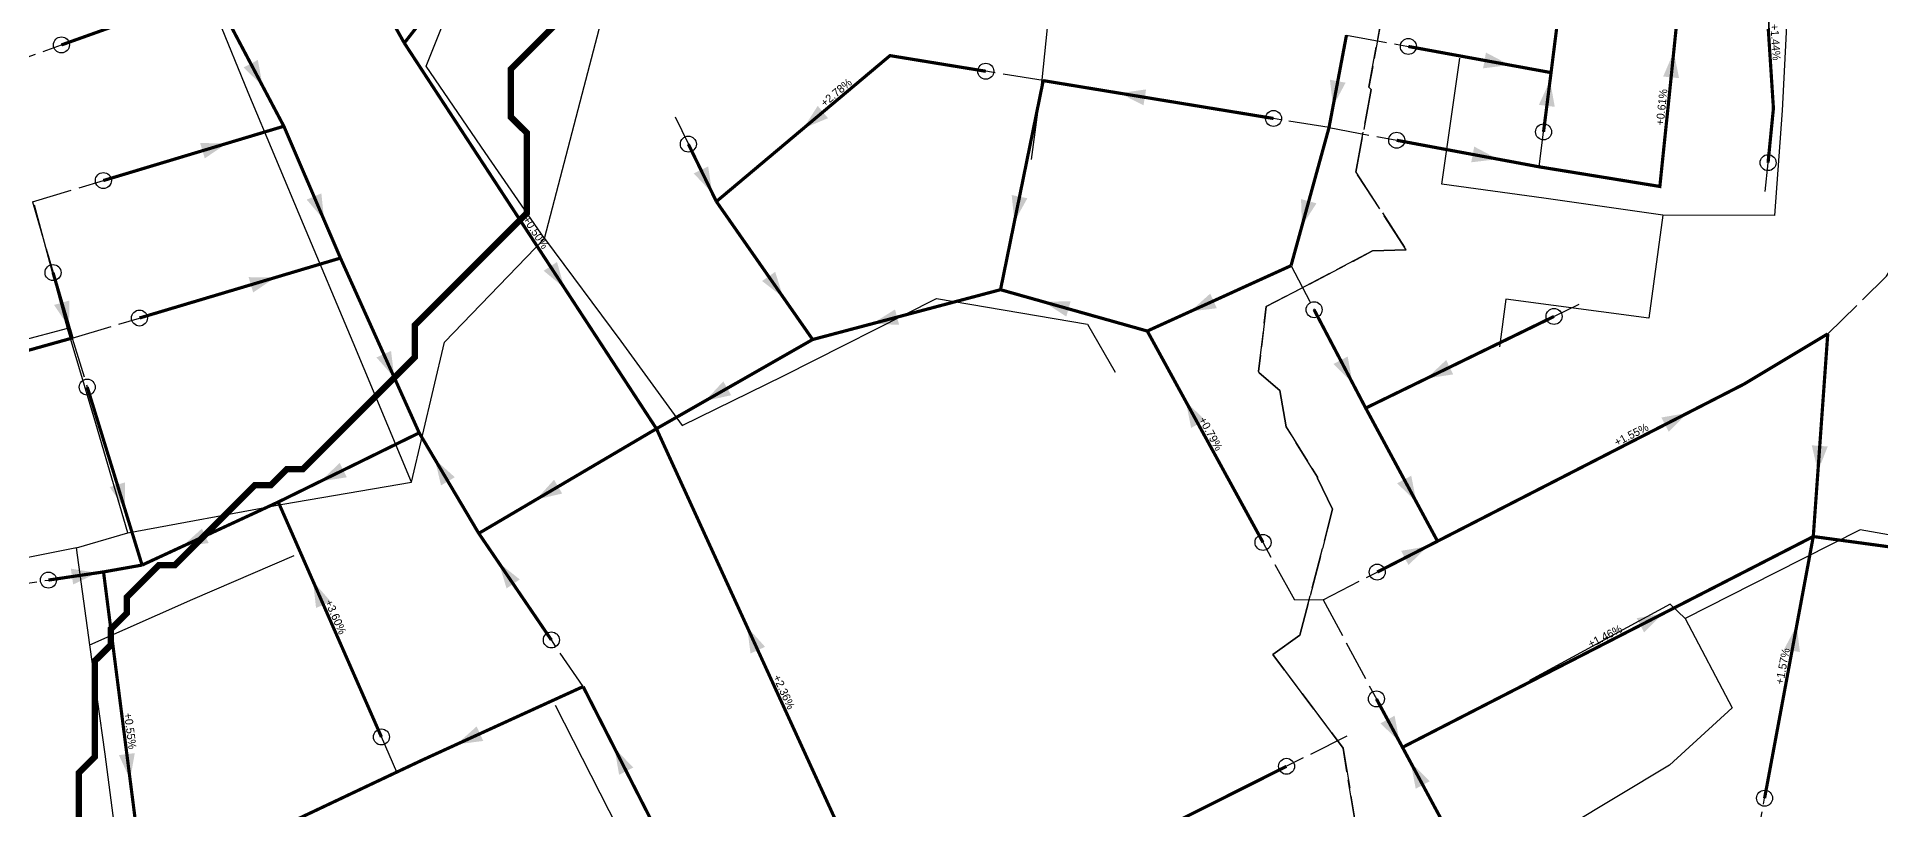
# Model space of a CAD drawing. Header units: metres. Extents: x 442821 to 452274, y 2561971 to 2571293.
# Drawn here: x 450241.4 to 450702.2, y 2568315.8 to 2568508.9 of the extents above; entities that cross this region are included whole.
import ezdxf
from ezdxf.enums import TextEntityAlignment as Align

# ---------------------------------------------------------------- set-up
doc = ezdxf.new("R2010")
doc.units = ezdxf.units.M
doc.header["$LTSCALE"] = 8
doc.linetypes.add('DASHDOT', pattern=[3.556, 2.54, -0.508, 0, -0.508])
doc.linetypes.add('DASHED', pattern=[1.524, 1.27, -0.254])
for name, color, linetype in [('A_ARROWS', 7, 'Continuous'), ('A_BUILT_2006', 252, 'Continuous'), ('A_CATCHMENTS', 7, 'Continuous'), ('A_GRADIENT', 8, 'Continuous'), ('A_HEAD_GAP', 8, 'Continuous'), ('A_HEADS', 8, 'Continuous'), ('A_STREAMS', 5, 'Continuous')]:
    doc.layers.add(name, color=color, linetype=linetype)

msp = doc.modelspace()

# ---------------------------------------------------------------- linework, layer by layer
at = {"layer": 'A_ARROWS', "color": 1}
for points in [[(450297.9, 2568496.54), (450293.14, 2568501.26), (450296.68, 2568503.13)], [(450565.41, 2568491.53), (450564.63, 2568498.19), (450568.56, 2568497.44)], [(450512.06, 2568494.82), (450518.7, 2568495.76), (450518.05, 2568491.81)], [(450433.01, 2568485.99), (450436.62, 2568491.64), (450439.19, 2568488.57)], [(450288.97, 2568482.27), (450283.41, 2568478.51), (450282.26, 2568482.34)], [(450410.24, 2568469.87), (450405.63, 2568474.74), (450409.23, 2568476.5)], [(450313.25, 2568463.09), (450308.89, 2568468.19), (450312.56, 2568469.76)], [(450485.78, 2568462.67), (450485.1, 2568469.34), (450489.02, 2568468.54)], [(450557.65, 2568461.63), (450557.42, 2568468.33), (450561.28, 2568467.27)], [(450373.29, 2568446.13), (450368.12, 2568450.4), (450371.46, 2568452.59)], [(450301.07, 2568448.73), (450295.51, 2568444.98), (450294.37, 2568448.81)], [(450428.01, 2568443.73), (450422.71, 2568447.84), (450425.99, 2568450.13)], [(450249.48, 2568436.28), (450245.76, 2568441.86), (450249.6, 2568442.98)], [(450493.13, 2568442.62), (450499.84, 2568442.8), (450498.75, 2568438.95)], [(450529.72, 2568440.21), (450534.71, 2568444.68), (450536.37, 2568441.04)], [(450450.27, 2568437.17), (450455.94, 2568440.74), (450456.97, 2568436.88)], [(450330.78, 2568423.7), (450326.33, 2568428.72), (450329.98, 2568430.36)], [(450408.45, 2568417.84), (450413.02, 2568422.75), (450415, 2568419.28)], [(450528.64, 2568417.69), (450533.47, 2568413.03), (450529.96, 2568411.11)], [(450312.29, 2568397.72), (450317.15, 2568402.34), (450318.91, 2568398.75)], [(450340.93, 2568403.25), (450345.91, 2568398.77), (450342.47, 2568396.73)], [(450263.45, 2568390.78), (450259.65, 2568396.31), (450263.47, 2568397.48)], [(450366.22, 2568393.17), (450370.72, 2568398.14), (450372.75, 2568394.69)], [(450277.74, 2568381.43), (450282.7, 2568385.93), (450284.38, 2568382.3)], [(450256.56, 2568374.86), (450250.52, 2568371.95), (450249.94, 2568375.9)], [(450356.91, 2568377.38), (450362.16, 2568373.21), (450358.85, 2568370.96)], [(450310.49, 2568372.73), (450314.9, 2568367.67), (450311.23, 2568366.07)], [(450418.98, 2568361.34), (450423.46, 2568356.35), (450419.82, 2568354.69)], [(450346.38, 2568331.97), (450351.37, 2568336.45), (450353.03, 2568332.81)], [(450264.75, 2568323.18), (450261.96, 2568329.27), (450265.93, 2568329.78)], [(450385.84, 2568330.97), (450390.53, 2568326.18), (450386.97, 2568324.36)]]:
    msp.add_solid(points, dxfattribs=at)
at = {"layer": 'A_ARROWS', "color": 2}
for points in [[(450609.57, 2568501.86), (450602.92, 2568501.04), (450603.64, 2568504.98)], [(450650.57, 2568505.15), (450651.91, 2568498.57), (450647.93, 2568498.98)], [(450619.66, 2568498), (450620.84, 2568491.4), (450616.87, 2568491.9)], [(450606.62, 2568478.32), (450599.96, 2568477.53), (450600.7, 2568481.46)], [(450570.28, 2568422.36), (450565.53, 2568427.1), (450569.08, 2568428.96)], [(450588.81, 2568423.48), (450593.69, 2568428.08), (450595.44, 2568424.48)], [(450654.09, 2568414.86), (450649.31, 2568410.16), (450647.48, 2568413.71)], [(450686.61, 2568400.23), (450685.07, 2568406.75), (450689.06, 2568406.47)], [(450586.25, 2568392.57), (450581.45, 2568397.25), (450584.97, 2568399.15)], [(450589.06, 2568381.5), (450584.28, 2568376.8), (450582.45, 2568380.36)], [(450647.94, 2568364.68), (450643.16, 2568359.97), (450641.33, 2568363.53)], [(450681.31, 2568361.7), (450682.11, 2568355.04), (450678.17, 2568355.77)], [(450582.07, 2568332.54), (450577.28, 2568337.23), (450580.8, 2568339.12)], [(450584.82, 2568327.44), (450589.61, 2568322.76), (450586.09, 2568320.86)]]:
    msp.add_solid(points, dxfattribs=at)
at = {"layer": 'A_BUILT_2006', "color": 252}
for points in [[(450338.73, 2568501.56), (450354.08, 2568540.01)], [(450377.76, 2568494.54), (450387.17, 2568530.63)], [(450496.21, 2568533.14), (450492.64, 2568498.16)], [(450294.29, 2568495.02), (450286.87, 2568513.19)], [(450678.84, 2568513.35), (450677.71, 2568490.52)], [(450592.64, 2568472.09), (450597.07, 2568503.55)], [(450353.53, 2568480.01), (450338.73, 2568501.56)], [(450492.64, 2568498.16), (450489.97, 2568478.21)], [(450492.64, 2568498.16), (450522.27, 2568493.44)], [(450308.12, 2568461.96), (450294.29, 2568495.02)], [(450368.34, 2568458.46), (450377.76, 2568494.54)], [(450677.71, 2568490.52), (450675.8, 2568464.22)], [(450368.34, 2568458.46), (450353.53, 2568480.01)], [(450618.13, 2568468.55), (450592.64, 2568472.09)], [(450249.09, 2568435.94), (450240.85, 2568466.79)], [(450647.81, 2568464.32), (450618.13, 2568468.55)], [(450320.48, 2568432.43), (450308.12, 2568461.96)], [(450647.81, 2568464.32), (450644.32, 2568438.56)], [(450675.8, 2568464.22), (450647.81, 2568464.32)], [(450343.37, 2568432.53), (450368.34, 2568458.46)], [(450368.34, 2568458.46), (450387.38, 2568432.77)], [(450428.09, 2568424.09), (450466.31, 2568443.47)], [(450466.31, 2568443.47), (450504.02, 2568437.05)], [(450608.57, 2568443.32), (450606.99, 2568431.4)], [(450644.32, 2568438.56), (450608.57, 2568443.32)], [(450249.09, 2568435.94), (450213.29, 2568426.43)], [(450256.16, 2568412.19), (450249.09, 2568435.94)], [(450504.02, 2568437.05), (450510.97, 2568425.05)], [(450335.07, 2568397.56), (450320.48, 2568432.43)], [(450335.07, 2568397.56), (450343.37, 2568432.53)], [(450387.38, 2568432.77), (450402.77, 2568411.68)], [(450402.77, 2568411.68), (450428.09, 2568424.09)], [(450264.22, 2568384.83), (450256.16, 2568412.19)], [(450302.91, 2568392.02), (450335.07, 2568397.56)], [(450264.22, 2568384.83), (450302.91, 2568392.02)], [(450251.34, 2568381.1), (450264.22, 2568384.83)], [(450697.2, 2568385.6), (450675.92, 2568374.86)], [(450719.31, 2568381.73), (450697.2, 2568385.6)], [(450251.34, 2568381.1), (450221.73, 2568375.2)], [(450254.65, 2568356.86), (450251.34, 2568381.1)], [(450280.47, 2568368.26), (450305.78, 2568379.21)], [(450675.92, 2568374.86), (450653.46, 2568363.4)], [(450254.65, 2568356.86), (450280.47, 2568368.26)], [(450649.67, 2568367), (450614.5, 2568347.95)], [(450653.46, 2568363.4), (450649.67, 2568367)], [(450653.46, 2568363.4), (450665.19, 2568341.09)], [(450258.5, 2568329.47), (450254.65, 2568356.86)], [(450386.77, 2568310.92), (450371.08, 2568341.68)], [(450665.19, 2568341.09), (450649.52, 2568326.8)], [(450261.99, 2568302.7), (450258.5, 2568329.47)], [(450649.52, 2568326.8), (450623.57, 2568311.14)]]:
    msp.add_lwpolyline(points, dxfattribs=at)
at = {"layer": 'A_CATCHMENTS', "color": 2, "linetype": 'DASHED'}
msp.add_lwpolyline([(450570.88, 2568313.05), (450567.93, 2568331.03), (450550.38, 2568354.42), (450557.13, 2568359.3), (450565.32, 2568390.78), (450561.54, 2568398.5), (450561.51, 2568398.81), (450553.71, 2568411.39), (450552.08, 2568420.48), (450546.96, 2568424.87), (450546.8, 2568425.18), (450548.74, 2568441.43), (450575.32, 2568455.35), (450583.73, 2568455.66), (450571.09, 2568475.08), (450574.95, 2568495.74), (450574.38, 2568496.3), (450577.52, 2568513.46)], dxfattribs=at)
at = {"layer": 'A_CATCHMENTS', "color": 1, "linetype": 'DASHED'}
msp.add_lwpolyline([(450577.52, 2568513.46), (450574.38, 2568496.3), (450574.95, 2568495.74), (450571.09, 2568475.08), (450583.73, 2568455.66), (450575.32, 2568455.35), (450548.74, 2568441.43), (450546.8, 2568425.18), (450546.96, 2568424.87), (450552.08, 2568420.48), (450553.71, 2568411.39), (450561.51, 2568398.81), (450561.54, 2568398.5), (450565.32, 2568390.78), (450557.13, 2568359.3), (450550.38, 2568354.42), (450567.93, 2568331.03), (450570.88, 2568313.05)], dxfattribs=at)
at = {"layer": 'A_HEAD_GAP', "color": 8, "linetype": 'DASHED'}
for points in [[(450231.56, 2568501.15), (450247.59, 2568506.88)], [(450568.78, 2568509.34), (450584.24, 2568506.5)], [(450492.98, 2568497.96), (450478.62, 2568500.3)], [(450400.95, 2568488.91), (450404.28, 2568482.08)], [(450564.41, 2568486.2), (450550.54, 2568488.49)], [(450564.41, 2568486.2), (450581.33, 2568483.04)], [(450616.92, 2568476.4), (450618.03, 2568485.13)], [(450673.44, 2568470.24), (450674.15, 2568477.44)], [(450240.32, 2568467.63), (450258.07, 2568472.97)], [(450240.32, 2568467.63), (450245.49, 2568449.94)], [(450689.07, 2568434.63), (450703.79, 2568449.04), (450709.53, 2568458.17)], [(450554.92, 2568451.68), (450560.68, 2568440.67)], [(450250.27, 2568433.57), (450267.1, 2568438.59)], [(450626.83, 2568441.99), (450620.65, 2568438.98)], [(450250.27, 2568433.57), (450254.05, 2568421.3)], [(450562.93, 2568368.1), (450555.84, 2568367.99), (450547.92, 2568382.46)], [(450231.36, 2568371.13), (450244.34, 2568373.05)], [(450562.93, 2568368.1), (450576.45, 2568375.04)], [(450562.93, 2568368.1), (450576.26, 2568343.33)], [(450377.98, 2568346.41), (450370.04, 2568358.07)], [(450331.42, 2568325.03), (450327.57, 2568333.81)], [(450568.83, 2568334.03), (450553.79, 2568326.47)], [(450670.78, 2568305.06), (450673.28, 2568318.5)]]:
    msp.add_lwpolyline(points, dxfattribs=at)
at = {"layer": 'A_HEADS', "color": 1}
for centre in [(450247.59, 2568506.88), (450478.62, 2568500.3), (450550.54, 2568488.49), (450404.28, 2568482.08), (450258.07, 2568472.97), (450245.49, 2568449.94), (450267.1, 2568438.59), (450254.05, 2568421.3), (450547.92, 2568382.46), (450244.34, 2568373.05), (450370.04, 2568358.07), (450327.57, 2568333.81), (450553.79, 2568326.47)]:
    msp.add_circle(centre, 2, dxfattribs=at)
at = {"layer": 'A_HEADS', "color": 2}
for centre in [(450584.24, 2568506.5), (450581.33, 2568483.04), (450618.03, 2568485.13), (450674.15, 2568477.44), (450560.68, 2568440.67), (450620.65, 2568438.98), (450576.45, 2568375.04), (450576.26, 2568343.33), (450673.28, 2568318.5)]:
    msp.add_circle(centre, 2, dxfattribs=at)
at = {"layer": 'A_SECONDARY_MAIN', "color": 1, "const_width": 0.8}
for points in [[(450255.48, 2568676.16), (450283.03, 2568596.84), (450333.29, 2568507.36)], [(450285.32, 2568520.36), (450303.18, 2568486.55)], [(450333.29, 2568507.36), (450396.31, 2568410.9)], [(450492.98, 2568497.96), (450482.31, 2568445.67)], [(450303.18, 2568486.55), (450317.33, 2568453.58)], [(450564.41, 2568486.2), (450554.92, 2568451.68)], [(450317.33, 2568453.58), (450337.01, 2568409.87)], [(450554.92, 2568451.68), (450518.99, 2568435.33)], [(450482.31, 2568445.67), (450435.35, 2568433.21)], [(450518.99, 2568435.33), (450482.31, 2568445.67)], [(450435.35, 2568433.21), (450396.31, 2568410.9)], [(450337.01, 2568409.87), (450301.79, 2568392.57)], [(450351.9, 2568384.73), (450337.01, 2568409.87)], [(450396.31, 2568410.9), (450351.9, 2568384.73)], [(450457.14, 2568277.91), (450396.31, 2568410.9)], [(450258.11, 2568375.09), (450268.33, 2568295.18)], [(450331.42, 2568325.03), (450268.33, 2568295.18)]]:
    msp.add_lwpolyline(points, dxfattribs=at)
at = {"layer": 'A_SECONDARY_MAIN', "color": 1, "linetype": 'DASHDOT', "const_width": 0.8}
for points in [[(450373.49, 2568559), (450333.29, 2568507.36)], [(450404.28, 2568482.08), (450411.29, 2568467.72)], [(450411.29, 2568467.72), (450435.35, 2568433.21)], [(450250.27, 2568433.57), (450216.23, 2568424.04)]]:
    msp.add_lwpolyline(points, dxfattribs=at)
at = {"layer": 'A_SECONDARY_MAIN', "color": 2, "const_width": 0.8}
for points in [[(450616.92, 2568476.4), (450647.1, 2568471.49), (450649.48, 2568494.47), (450651.71, 2568516.32), (450654.64, 2568541.19)], [(450674.15, 2568477.44), (450675.49, 2568491.02), (450674.12, 2568512.22), (450677.52, 2568537.35)], [(450591.53, 2568382.77), (450668.1, 2568422.04), (450689.07, 2568434.63)], [(450689.07, 2568434.63), (450685.45, 2568383.94)], [(450573.58, 2568416.06), (450591.53, 2568382.77)], [(450582.78, 2568331.22), (450685.45, 2568383.94)], [(450685.45, 2568383.94), (450734.87, 2568377.24)], [(450576.26, 2568343.33), (450582.78, 2568331.22)]]:
    msp.add_lwpolyline(points, dxfattribs=at)
at = {"layer": 'A_SECONDARY_MAIN', "color": 2, "linetype": 'DASHED', "const_width": 0.8}
msp.add_lwpolyline([(450619.91, 2568499.96), (450622.74, 2568522.37)], dxfattribs=at)
at = {"layer": 'A_SECONDARY_MAIN', "color": 1, "linetype": 'DASHED', "const_width": 0.8}
for points in [[(450568.78, 2568509.34), (450564.41, 2568486.2)], [(450301.79, 2568392.57), (450267.75, 2568376.8)], [(450267.75, 2568376.8), (450258.11, 2568375.09)], [(450377.98, 2568346.41), (450337.86, 2568328.07), (450331.42, 2568325.03)], [(450553.79, 2568326.47), (450457.14, 2568277.91)]]:
    msp.add_lwpolyline(points, dxfattribs=at)
at = {"layer": 'A_SECONDARY_MAIN', "color": 2, "linetype": 'DASHDOT', "const_width": 0.8}
for points in [[(450620.65, 2568438.98), (450573.58, 2568416.06)], [(450592.6, 2568312.98), (450582.78, 2568331.22)]]:
    msp.add_lwpolyline(points, dxfattribs=at)
at = {"layer": 'A_SECONDARY_MAIN_BRANCH', "color": 1, "const_width": 0.8}
for points in [[(450247.59, 2568506.88), (450285.32, 2568520.36)], [(450478.62, 2568500.3), (450454.68, 2568504.21), (450411.29, 2568467.72)], [(450550.54, 2568488.49), (450492.98, 2568497.96)], [(450258.07, 2568472.97), (450303.18, 2568486.55)], [(450267.1, 2568438.59), (450317.33, 2568453.58)], [(450245.49, 2568449.94), (450250.27, 2568433.57)], [(450547.92, 2568382.46), (450518.99, 2568435.33)], [(450254.05, 2568421.3), (450267.75, 2568376.8)], [(450327.57, 2568333.81), (450301.79, 2568392.57)], [(450370.04, 2568358.07), (450351.9, 2568384.73)], [(450244.34, 2568373.05), (450258.11, 2568375.09)], [(450402.21, 2568298.93), (450393.94, 2568315.09), (450377.98, 2568346.41)]]:
    msp.add_lwpolyline(points, dxfattribs=at)
at = {"layer": 'A_SECONDARY_MAIN_BRANCH', "color": 2, "const_width": 0.8}
for points in [[(450584.24, 2568506.5), (450619.91, 2568499.96)], [(450618.03, 2568485.13), (450619.91, 2568499.96)], [(450581.33, 2568483.04), (450616.92, 2568476.4)], [(450560.68, 2568440.67), (450573.58, 2568416.06)], [(450576.45, 2568375.04), (450591.53, 2568382.77)], [(450673.28, 2568318.5), (450685.45, 2568383.94)]]:
    msp.add_lwpolyline(points, dxfattribs=at)
at = {"layer": 'A_STREAMS', "color": 5, "const_width": 1.6}
msp.add_lwpolyline([(450371.94, 2568512.85), (450367.94, 2568508.85), (450363.94, 2568504.85), (450359.94, 2568500.85), (450359.94, 2568496.85), (450359.94, 2568492.84), (450359.94, 2568488.84), (450363.94, 2568484.84), (450363.94, 2568480.84), (450363.94, 2568476.84), (450363.94, 2568472.84), (450363.94, 2568468.84), (450363.94, 2568464.83), (450359.94, 2568460.83), (450355.94, 2568456.83), (450351.94, 2568452.83), (450347.94, 2568448.83), (450343.94, 2568444.83), (450339.94, 2568440.83), (450335.94, 2568436.82), (450335.94, 2568432.82), (450335.94, 2568428.82), (450331.94, 2568424.82), (450327.93, 2568420.82), (450323.93, 2568416.82), (450319.93, 2568412.82), (450315.93, 2568408.81), (450311.93, 2568404.81), (450307.93, 2568400.81), (450303.93, 2568400.81), (450299.93, 2568396.81), (450295.93, 2568396.81), (450291.93, 2568392.81), (450287.93, 2568388.81), (450283.93, 2568384.81), (450279.93, 2568380.8), (450275.93, 2568376.8), (450271.93, 2568376.8), (450267.93, 2568372.8), (450263.93, 2568368.8), (450263.93, 2568364.8), (450259.93, 2568360.8), (450259.93, 2568356.8), (450255.92, 2568352.8), (450255.92, 2568348.79), (450255.92, 2568344.79), (450255.92, 2568340.79), (450255.92, 2568336.79), (450255.92, 2568332.79), (450255.92, 2568328.79), (450251.92, 2568324.79), (450251.92, 2568320.78), (450251.92, 2568316.78), (450251.92, 2568312.78)], dxfattribs=at)

# ---------------------------------------------------------------- texts
at = {"layer": 'A_GRADIENT', "color": 2}
for s, rotation, p in [('+1.44%', 273.6965, (450674.42, 2568507.47)), ('+0.61%', 84.0978, (450649.13, 2568491.15)), ('+1.55%', 27.1537, (450640.7, 2568407.99)), ('+1.46%', 27.1821, (450634.12, 2568357.58)), ('+1.57%', 79.4637, (450679.36, 2568351.22))]:
    msp.add_text(s, height=2, rotation=rotation, dxfattribs=at).set_placement(p, align=Align.BOTTOM_CENTER)
at = {"layer": 'A_GRADIENT', "color": 1}
for s, rotation, p in [('+2.78%', 40.0622, (450442.27, 2568493.77)), ('+0.50%', -56.8418, (450364.8, 2568459.13)), ('+0.79%', 298.694, (450533.45, 2568408.89)), ('+3.60%', 293.6887, (450314.68, 2568363.19)), ('+2.36%', 294.5789, (450426.73, 2568344.4)), ('+0.55%', -82.7105, (450263.22, 2568335.14))]:
    msp.add_text(s, height=2, rotation=rotation, dxfattribs=at).set_placement(p, align=Align.BOTTOM_CENTER)

doc.saveas('drawing.dxf')
